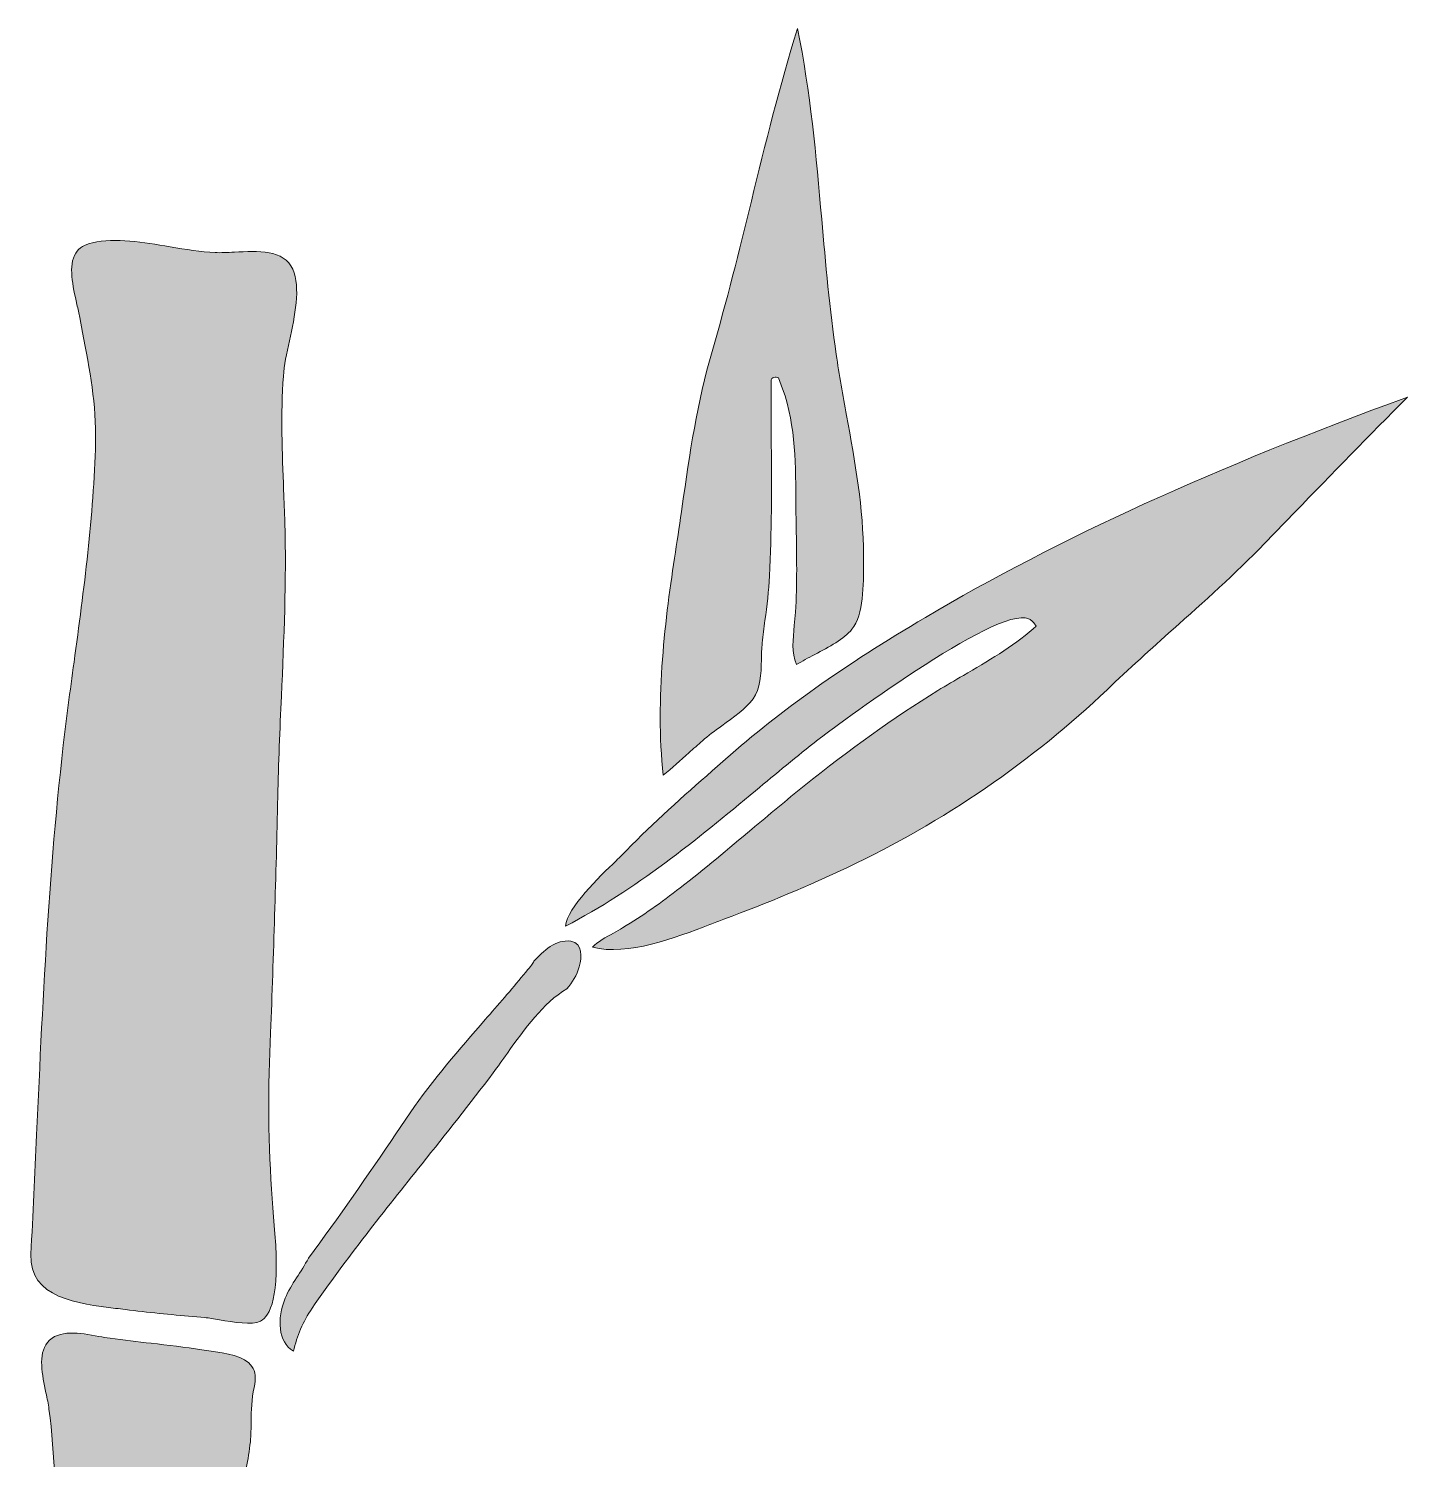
# Model space of a CAD drawing. Header units: inches. Extents: x 46 to 164, y -287 to -11.
# Drawn here: x 100.4 to 154.8, y -67.1 to -10.6 of the extents above; entities that cross this region are included whole.
import ezdxf

# ---------------------------------------------------------------- set-up
doc = ezdxf.new("R2010")
doc.units = ezdxf.units.IN
doc.header["$MEASUREMENT"] = 0
doc.layers.add('_U+0421_U+043B_U+043E_U+0439 1', color=7, linetype='Continuous')

# ---------------------------------------------------------------- blocks, each defined once
blk = doc.blocks.new('block 2')
at = {"layer": '_U+0421_U+043B_U+043E_U+0439 1', "true_color": 0xffffff}
h = blk.add_hatch(color=7, dxfattribs=at)
h.dxf.hatch_style = 2
edge = h.paths.add_edge_path()
edge.add_spline(control_points=[(126.434, -39.206), (126.61, -39.048), (126.786, -38.889), (126.964, -38.733), (127.191, -38.534), (127.453, -38.344), (127.73, -38.142), (128.193, -37.807), (128.672, -37.459), (128.964, -37.076), (129.265, -36.68), (129.278, -36.102), (129.291, -35.544), (129.296, -35.321), (129.301, -35.09), (129.325, -34.873), (129.358, -34.577), (129.395, -34.282), (129.433, -33.987), (129.507, -33.41), (129.584, -32.814), (129.614, -32.225), (129.7, -30.515), (129.692, -28.765), (129.683, -27.073), (129.679, -26.257), (129.675, -25.441), (129.681, -24.626), (129.681, -24.626), (129.682, -24.499), (129.682, -24.499), (129.69, -24.481), (129.696, -24.463), (129.705, -24.446), (129.706, -24.445), (129.706, -24.444), (129.706, -24.444), (129.729, -24.428), (129.748, -24.411), (129.777, -24.401), (129.848, -24.377), (129.907, -24.388), (129.961, -24.413), (129.961, -24.413), (130.021, -24.562), (130.021, -24.562), (130.63, -26.081), (130.639, -27.594), (130.649, -29.196), (130.651, -29.468), (130.653, -29.743), (130.658, -30.019), (130.658, -30.019), (130.663, -30.306), (130.663, -30.306), (130.683, -31.404), (130.704, -32.539), (130.638, -33.656), (130.627, -33.833), (130.608, -34.009), (130.59, -34.184), (130.532, -34.728), (130.477, -35.245), (130.681, -35.727), (130.895, -35.594), (131.14, -35.465), (131.396, -35.33), (131.965, -35.029), (132.553, -34.719), (132.862, -34.336), (133.326, -33.76), (133.321, -32.569), (133.317, -31.7), (133.317, -31.7), (133.316, -31.422), (133.316, -31.422), (133.322, -29.587), (132.982, -27.713), (132.652, -25.9), (132.509, -25.111), (132.36, -24.294), (132.244, -23.495), (131.984, -21.719), (131.824, -19.906), (131.67, -18.152), (131.451, -15.677), (131.226, -13.124), (130.716, -10.639), (130.013, -12.884), (129.446, -15.201), (128.895, -17.448), (128.417, -19.399), (127.922, -21.416), (127.344, -23.373), (127.344, -23.373), (127.344, -23.373), (127.344, -23.373), (126.76, -25.346), (126.459, -27.444), (126.168, -29.472), (126.081, -30.081), (125.994, -30.687), (125.9, -31.29), (125.503, -33.832), (125.096, -37.104), (125.416, -40.094), (125.765, -39.808), (126.104, -39.503), (126.434, -39.206)], knot_values=[0, 0, 0, 0, 1, 1, 1, 2, 2, 2, 3, 3, 3, 4, 4, 4, 5, 5, 5, 6, 6, 6, 7, 7, 7, 8, 8, 8, 9, 9, 9, 10, 10, 10, 11, 11, 11, 12, 12, 12, 13, 13, 13, 14, 14, 14, 15, 15, 15, 16, 16, 16, 17, 17, 17, 18, 18, 18, 19, 19, 19, 20, 20, 20, 21, 21, 21, 22, 22, 22, 23, 23, 23, 24, 24, 24, 25, 25, 25, 26, 26, 26, 27, 27, 27, 28, 28, 28, 29, 29, 29, 30, 30, 30, 31, 31, 31, 32, 32, 32, 33, 33, 33, 34, 34, 34, 35, 35, 35, 36, 36, 36, 36], degree=3, periodic=1)
h = blk.add_hatch(color=7, dxfattribs=at)
h.dxf.hatch_style = 2
edge = h.paths.add_edge_path()
edge.add_spline(control_points=[(103.81, -61.123), (103.946, -61.139), (104.077, -61.155), (104.2, -61.171), (105.082, -61.287), (105.986, -61.368), (106.861, -61.446), (106.861, -61.446), (107.329, -61.488), (107.329, -61.488), (107.494, -61.503), (107.7, -61.538), (107.919, -61.576), (108.458, -61.67), (109.196, -61.798), (109.534, -61.623), (109.907, -61.43), (110.307, -60.678), (110.097, -58.187), (109.951, -56.456), (109.795, -54.169), (109.876, -51.831), (109.876, -51.831), (109.932, -50.252), (109.932, -50.252), (110.039, -47.203), (110.15, -44.051), (110.211, -40.947), (110.237, -39.627), (110.297, -38.28), (110.355, -36.977), (110.455, -34.727), (110.559, -32.399), (110.49, -30.127), (110.478, -29.702), (110.461, -29.277), (110.444, -28.852), (110.387, -27.378), (110.328, -25.853), (110.432, -24.343), (110.46, -23.932), (110.563, -23.457), (110.672, -22.953), (110.884, -21.974), (111.123, -20.865), (110.802, -20.131), (110.46, -19.351), (109.421, -19.407), (108.502, -19.456), (108.226, -19.47), (107.965, -19.484), (107.737, -19.474), (107.18, -19.45), (106.588, -19.35), (105.962, -19.244), (104.905, -19.065), (103.811, -18.881), (102.898, -19.085), (102.588, -19.154), (102.374, -19.289), (102.243, -19.495), (101.938, -19.978), (102.125, -20.795), (102.289, -21.516), (102.33, -21.698), (102.37, -21.874), (102.401, -22.037), (102.401, -22.037), (102.514, -22.629), (102.514, -22.629), (102.794, -24.093), (103.059, -25.475), (103.024, -26.971), (102.957, -29.841), (102.559, -32.784), (102.174, -35.63), (102.097, -36.2), (102.02, -36.768), (101.946, -37.333), (101.215, -42.921), (100.952, -48.695), (100.698, -54.28), (100.626, -55.854), (100.555, -57.425), (100.473, -58.989), (100.383, -60.713), (102.364, -60.95), (103.81, -61.123)], knot_values=[0, 0, 0, 0, 1, 1, 1, 2, 2, 2, 3, 3, 3, 4, 4, 4, 5, 5, 5, 6, 6, 6, 7, 7, 7, 8, 8, 8, 9, 9, 9, 10, 10, 10, 11, 11, 11, 12, 12, 12, 13, 13, 13, 14, 14, 14, 15, 15, 15, 16, 16, 16, 17, 17, 17, 18, 18, 18, 19, 19, 19, 20, 20, 20, 21, 21, 21, 22, 22, 22, 23, 23, 23, 24, 24, 24, 25, 25, 25, 26, 26, 26, 27, 27, 27, 28, 28, 28, 29, 29, 29, 29], degree=3, periodic=1)
h = blk.add_hatch(color=7, dxfattribs=at)
h.dxf.hatch_style = 2
edge = h.paths.add_edge_path()
edge.add_spline(control_points=[(131.533, -38.686), (131.597, -38.636), (138.137, -33.667), (139.699, -33.888), (139.85, -33.91), (139.964, -33.975), (140.039, -34.08), (140.039, -34.08), (140.131, -34.21), (140.131, -34.21), (140.131, -34.21), (140.01, -34.315), (140.01, -34.315), (139.181, -35.035), (138.206, -35.603), (137.263, -36.153), (136.922, -36.352), (136.582, -36.549), (136.251, -36.753), (134.497, -37.834), (132.772, -39.063), (130.978, -40.511), (130.283, -41.073), (129.586, -41.657), (128.912, -42.222), (127.995, -42.991), (127.046, -43.786), (126.086, -44.537), (125.35, -45.113), (124.607, -45.63), (123.815, -46.118), (123.704, -46.187), (123.579, -46.254), (123.451, -46.324), (123.16, -46.482), (122.839, -46.657), (122.623, -46.878), (124.026, -47.226), (125.882, -46.512), (127.259, -45.982), (127.45, -45.909), (127.633, -45.838), (127.806, -45.774), (129.575, -45.116), (131.17, -44.448), (132.683, -43.734), (136.416, -41.97), (140.054, -39.479), (142.927, -36.72), (143.782, -35.898), (144.672, -35.103), (145.532, -34.334), (146.738, -33.256), (147.985, -32.141), (149.143, -30.948), (149.143, -30.948), (150.349, -29.702), (150.349, -29.702), (151.79, -28.212), (153.274, -26.677), (154.775, -25.181), (147.219, -27.926), (140.992, -30.77), (135.759, -33.865), (132.562, -35.756), (130.056, -37.535), (127.87, -39.462), (127.87, -39.462), (127.347, -39.922), (127.347, -39.922), (126.21, -40.922), (125.034, -41.955), (123.971, -43.06), (123.869, -43.167), (123.725, -43.305), (123.559, -43.465), (122.874, -44.123), (121.658, -45.292), (121.562, -46.047), (124.335, -44.621), (126.736, -42.629), (129.06, -40.702), (129.863, -40.035), (130.694, -39.346), (131.533, -38.686)], knot_values=[0, 0, 0, 0, 1, 1, 1, 2, 2, 2, 3, 3, 3, 4, 4, 4, 5, 5, 5, 6, 6, 6, 7, 7, 7, 8, 8, 8, 9, 9, 9, 10, 10, 10, 11, 11, 11, 12, 12, 12, 13, 13, 13, 14, 14, 14, 15, 15, 15, 16, 16, 16, 17, 17, 17, 18, 18, 18, 19, 19, 19, 20, 20, 20, 21, 21, 21, 22, 22, 22, 23, 23, 23, 24, 24, 24, 25, 25, 25, 26, 26, 26, 27, 27, 27, 28, 28, 28, 28], degree=3, periodic=1)
h = blk.add_hatch(color=7, dxfattribs=at)
h.dxf.hatch_style = 2
edge = h.paths.add_edge_path()
edge.add_spline(control_points=[(119.269, -51.061), (119.962, -50.084), (120.673, -49.086), (121.614, -48.516), (121.828, -48.264), (122.019, -47.995), (122.106, -47.644), (122.197, -47.275), (122.266, -46.724), (121.77, -46.642), (121.192, -46.547), (120.676, -47.036), (120.312, -47.432), (120.28, -47.514), (120.196, -47.618), (119.998, -47.858), (119.998, -47.858), (119.911, -47.963), (119.911, -47.963), (119.42, -48.56), (118.9, -49.156), (118.397, -49.732), (117.377, -50.901), (116.323, -52.11), (115.437, -53.409), (115.437, -53.409), (114.875, -54.234), (114.875, -54.234), (113.765, -55.867), (112.619, -57.548), (111.419, -59.141), (111.151, -59.692), (110.738, -60.154), (110.505, -60.727), (110.18, -61.526), (110.215, -62.447), (110.828, -62.815), (110.978, -62.214), (111.198, -61.643), (111.564, -61.116), (112.922, -59.156), (114.438, -57.256), (115.903, -55.418), (116.833, -54.252), (117.794, -53.047), (118.707, -51.836), (118.894, -51.588), (119.08, -51.326), (119.269, -51.061)], knot_values=[0, 0, 0, 0, 1, 1, 1, 2, 2, 2, 3, 3, 3, 4, 4, 4, 5, 5, 5, 6, 6, 6, 7, 7, 7, 8, 8, 8, 9, 9, 9, 10, 10, 10, 11, 11, 11, 12, 12, 12, 13, 13, 13, 14, 14, 14, 15, 15, 15, 16, 16, 16, 16], degree=3, periodic=1)
h = blk.add_hatch(color=7, dxfattribs=at)
h.dxf.hatch_style = 2
edge = h.paths.add_edge_path()
edge.add_spline(control_points=[(100.953, -79.888), (101.792, -78.78), (102.637, -77.676), (103.482, -76.572), (103.482, -76.572), (104.763, -74.897), (104.763, -74.897), (104.862, -74.768), (105.001, -74.543), (105.161, -74.284), (105.585, -73.599), (106.166, -72.662), (106.794, -72.176), (107.045, -71.91), (107.306, -71.654), (107.593, -71.424), (107.895, -71.181), (108.348, -70.76), (108.764, -70.838), (108.76, -70.177), (108.76, -69.512), (108.78, -68.851), (108.795, -68.36), (108.883, -67.887), (108.968, -67.429), (109.032, -67.087), (109.097, -66.735), (109.13, -66.383), (109.156, -66.114), (109.159, -65.846), (109.163, -65.586), (109.168, -65.156), (109.174, -64.71), (109.278, -64.248), (109.36, -63.888), (109.331, -63.614), (109.191, -63.411), (108.909, -63.001), (108.191, -62.897), (107.497, -62.795), (107.497, -62.795), (107.221, -62.754), (107.221, -62.754), (106.56, -62.652), (105.88, -62.575), (105.222, -62.501), (104.678, -62.439), (104.134, -62.378), (103.594, -62.302), (103.456, -62.283), (103.306, -62.255), (103.15, -62.227), (102.404, -62.091), (101.559, -61.936), (101.128, -62.47), (100.747, -62.941), (100.917, -63.746), (101.067, -64.456), (101.116, -64.685), (101.162, -64.901), (101.187, -65.097), (101.655, -68.763), (101.406, -72.58), (101.165, -76.271), (101.087, -77.461), (101.007, -78.686), (100.953, -79.888)], knot_values=[0, 0, 0, 0, 1, 1, 1, 2, 2, 2, 3, 3, 3, 4, 4, 4, 5, 5, 5, 6, 6, 6, 7, 7, 7, 8, 8, 8, 9, 9, 9, 10, 10, 10, 11, 11, 11, 12, 12, 12, 13, 13, 13, 14, 14, 14, 15, 15, 15, 16, 16, 16, 17, 17, 17, 18, 18, 18, 19, 19, 19, 20, 20, 20, 21, 21, 21, 22, 22, 22, 22], degree=3, periodic=1)
at = {"layer": '_U+0421_U+043B_U+043E_U+0439 1', "lineweight": 0}
for points, knots in [([(126.434, -39.206), (126.61, -39.048), (126.786, -38.889), (126.964, -38.733), (127.191, -38.534), (127.453, -38.344), (127.73, -38.142), (128.193, -37.807), (128.672, -37.459), (128.964, -37.076), (129.265, -36.68), (129.278, -36.102), (129.291, -35.544), (129.296, -35.321), (129.301, -35.09), (129.325, -34.873), (129.358, -34.577), (129.395, -34.282), (129.433, -33.987), (129.507, -33.41), (129.584, -32.814), (129.614, -32.225), (129.7, -30.515), (129.692, -28.765), (129.683, -27.073), (129.679, -26.257), (129.675, -25.441), (129.681, -24.626), (129.681, -24.626), (129.682, -24.499), (129.682, -24.499), (129.69, -24.481), (129.696, -24.463), (129.705, -24.446), (129.706, -24.445), (129.706, -24.444), (129.706, -24.444), (129.729, -24.428), (129.748, -24.411), (129.777, -24.401), (129.848, -24.377), (129.907, -24.388), (129.961, -24.413), (129.961, -24.413), (130.021, -24.562), (130.021, -24.562), (130.63, -26.081), (130.639, -27.594), (130.649, -29.196), (130.651, -29.468), (130.653, -29.743), (130.658, -30.019), (130.658, -30.019), (130.663, -30.306), (130.663, -30.306), (130.683, -31.404), (130.704, -32.539), (130.638, -33.656), (130.627, -33.833), (130.608, -34.009), (130.59, -34.184), (130.532, -34.728), (130.477, -35.245), (130.681, -35.727), (130.895, -35.594), (131.14, -35.465), (131.396, -35.33), (131.965, -35.029), (132.553, -34.719), (132.862, -34.336), (133.326, -33.76), (133.321, -32.569), (133.317, -31.7), (133.317, -31.7), (133.316, -31.422), (133.316, -31.422), (133.322, -29.587), (132.982, -27.713), (132.652, -25.9), (132.509, -25.111), (132.36, -24.294), (132.244, -23.495), (131.984, -21.719), (131.824, -19.906), (131.67, -18.152), (131.451, -15.677), (131.226, -13.124), (130.716, -10.639), (130.013, -12.884), (129.446, -15.201), (128.895, -17.448), (128.417, -19.399), (127.922, -21.416), (127.344, -23.373), (127.344, -23.373), (127.344, -23.373), (127.344, -23.373), (126.76, -25.346), (126.459, -27.444), (126.168, -29.472), (126.081, -30.081), (125.994, -30.687), (125.9, -31.29), (125.503, -33.832), (125.096, -37.104), (125.416, -40.094), (125.765, -39.808), (126.104, -39.503), (126.434, -39.206)], [0, 0, 0, 0, 1, 1, 1, 2, 2, 2, 3, 3, 3, 4, 4, 4, 5, 5, 5, 6, 6, 6, 7, 7, 7, 8, 8, 8, 9, 9, 9, 10, 10, 10, 11, 11, 11, 12, 12, 12, 13, 13, 13, 14, 14, 14, 15, 15, 15, 16, 16, 16, 17, 17, 17, 18, 18, 18, 19, 19, 19, 20, 20, 20, 21, 21, 21, 22, 22, 22, 23, 23, 23, 24, 24, 24, 25, 25, 25, 26, 26, 26, 27, 27, 27, 28, 28, 28, 29, 29, 29, 30, 30, 30, 31, 31, 31, 32, 32, 32, 33, 33, 33, 34, 34, 34, 35, 35, 35, 36, 36, 36, 36]), ([(103.81, -61.123), (103.946, -61.139), (104.077, -61.155), (104.2, -61.171), (105.082, -61.287), (105.986, -61.368), (106.861, -61.446), (106.861, -61.446), (107.329, -61.488), (107.329, -61.488), (107.494, -61.503), (107.7, -61.538), (107.919, -61.576), (108.458, -61.67), (109.196, -61.798), (109.534, -61.623), (109.907, -61.43), (110.307, -60.678), (110.097, -58.187), (109.951, -56.456), (109.795, -54.169), (109.876, -51.831), (109.876, -51.831), (109.932, -50.252), (109.932, -50.252), (110.039, -47.203), (110.15, -44.051), (110.211, -40.947), (110.237, -39.627), (110.297, -38.28), (110.355, -36.977), (110.455, -34.727), (110.559, -32.399), (110.49, -30.127), (110.478, -29.702), (110.461, -29.277), (110.444, -28.852), (110.387, -27.378), (110.328, -25.853), (110.432, -24.343), (110.46, -23.932), (110.563, -23.457), (110.672, -22.953), (110.884, -21.974), (111.123, -20.865), (110.802, -20.131), (110.46, -19.351), (109.421, -19.407), (108.502, -19.456), (108.226, -19.47), (107.965, -19.484), (107.737, -19.474), (107.18, -19.45), (106.588, -19.35), (105.962, -19.244), (104.905, -19.065), (103.811, -18.881), (102.898, -19.085), (102.588, -19.154), (102.374, -19.289), (102.243, -19.495), (101.938, -19.978), (102.125, -20.795), (102.289, -21.516), (102.33, -21.698), (102.37, -21.874), (102.401, -22.037), (102.401, -22.037), (102.514, -22.629), (102.514, -22.629), (102.794, -24.093), (103.059, -25.475), (103.024, -26.971), (102.957, -29.841), (102.559, -32.784), (102.174, -35.63), (102.097, -36.2), (102.02, -36.768), (101.946, -37.333), (101.215, -42.921), (100.952, -48.695), (100.698, -54.28), (100.626, -55.854), (100.555, -57.425), (100.473, -58.989), (100.383, -60.713), (102.364, -60.95), (103.81, -61.123)], [0, 0, 0, 0, 1, 1, 1, 2, 2, 2, 3, 3, 3, 4, 4, 4, 5, 5, 5, 6, 6, 6, 7, 7, 7, 8, 8, 8, 9, 9, 9, 10, 10, 10, 11, 11, 11, 12, 12, 12, 13, 13, 13, 14, 14, 14, 15, 15, 15, 16, 16, 16, 17, 17, 17, 18, 18, 18, 19, 19, 19, 20, 20, 20, 21, 21, 21, 22, 22, 22, 23, 23, 23, 24, 24, 24, 25, 25, 25, 26, 26, 26, 27, 27, 27, 28, 28, 28, 29, 29, 29, 29]), ([(131.533, -38.686), (131.597, -38.636), (138.137, -33.667), (139.699, -33.888), (139.85, -33.91), (139.964, -33.975), (140.039, -34.08), (140.039, -34.08), (140.131, -34.21), (140.131, -34.21), (140.131, -34.21), (140.01, -34.315), (140.01, -34.315), (139.181, -35.035), (138.206, -35.603), (137.263, -36.153), (136.922, -36.352), (136.582, -36.549), (136.251, -36.753), (134.497, -37.834), (132.772, -39.063), (130.978, -40.511), (130.283, -41.073), (129.586, -41.657), (128.912, -42.222), (127.995, -42.991), (127.046, -43.786), (126.086, -44.537), (125.35, -45.113), (124.607, -45.63), (123.815, -46.118), (123.704, -46.187), (123.579, -46.254), (123.451, -46.324), (123.16, -46.482), (122.839, -46.657), (122.623, -46.878), (124.026, -47.226), (125.882, -46.512), (127.259, -45.982), (127.45, -45.909), (127.633, -45.838), (127.806, -45.774), (129.575, -45.116), (131.17, -44.448), (132.683, -43.734), (136.416, -41.97), (140.054, -39.479), (142.927, -36.72), (143.782, -35.898), (144.672, -35.103), (145.532, -34.334), (146.738, -33.256), (147.985, -32.141), (149.143, -30.948), (149.143, -30.948), (150.349, -29.702), (150.349, -29.702), (151.79, -28.212), (153.274, -26.677), (154.775, -25.181), (147.219, -27.926), (140.992, -30.77), (135.759, -33.865), (132.562, -35.756), (130.056, -37.535), (127.87, -39.462), (127.87, -39.462), (127.347, -39.922), (127.347, -39.922), (126.21, -40.922), (125.034, -41.955), (123.971, -43.06), (123.869, -43.167), (123.725, -43.305), (123.559, -43.465), (122.874, -44.123), (121.658, -45.292), (121.562, -46.047), (124.335, -44.621), (126.736, -42.629), (129.06, -40.702), (129.863, -40.035), (130.694, -39.346), (131.533, -38.686)], [0, 0, 0, 0, 1, 1, 1, 2, 2, 2, 3, 3, 3, 4, 4, 4, 5, 5, 5, 6, 6, 6, 7, 7, 7, 8, 8, 8, 9, 9, 9, 10, 10, 10, 11, 11, 11, 12, 12, 12, 13, 13, 13, 14, 14, 14, 15, 15, 15, 16, 16, 16, 17, 17, 17, 18, 18, 18, 19, 19, 19, 20, 20, 20, 21, 21, 21, 22, 22, 22, 23, 23, 23, 24, 24, 24, 25, 25, 25, 26, 26, 26, 27, 27, 27, 28, 28, 28, 28]), ([(119.269, -51.061), (119.962, -50.084), (120.673, -49.086), (121.614, -48.516), (121.828, -48.264), (122.019, -47.995), (122.106, -47.644), (122.197, -47.275), (122.266, -46.724), (121.77, -46.642), (121.192, -46.547), (120.676, -47.036), (120.312, -47.432), (120.28, -47.514), (120.196, -47.618), (119.998, -47.858), (119.998, -47.858), (119.911, -47.963), (119.911, -47.963), (119.42, -48.56), (118.9, -49.156), (118.397, -49.732), (117.377, -50.901), (116.323, -52.11), (115.437, -53.409), (115.437, -53.409), (114.875, -54.234), (114.875, -54.234), (113.765, -55.867), (112.619, -57.548), (111.419, -59.141), (111.151, -59.692), (110.738, -60.154), (110.505, -60.727), (110.18, -61.526), (110.215, -62.447), (110.828, -62.815), (110.978, -62.214), (111.198, -61.643), (111.564, -61.116), (112.922, -59.156), (114.438, -57.256), (115.903, -55.418), (116.833, -54.252), (117.794, -53.047), (118.707, -51.836), (118.894, -51.588), (119.08, -51.326), (119.269, -51.061)], [0, 0, 0, 0, 1, 1, 1, 2, 2, 2, 3, 3, 3, 4, 4, 4, 5, 5, 5, 6, 6, 6, 7, 7, 7, 8, 8, 8, 9, 9, 9, 10, 10, 10, 11, 11, 11, 12, 12, 12, 13, 13, 13, 14, 14, 14, 15, 15, 15, 16, 16, 16, 16]), ([(100.953, -79.888), (101.792, -78.78), (102.637, -77.676), (103.482, -76.572), (103.482, -76.572), (104.763, -74.897), (104.763, -74.897), (104.862, -74.768), (105.001, -74.543), (105.161, -74.284), (105.585, -73.599), (106.166, -72.662), (106.794, -72.176), (107.045, -71.91), (107.306, -71.654), (107.593, -71.424), (107.895, -71.181), (108.348, -70.76), (108.764, -70.838), (108.76, -70.177), (108.76, -69.512), (108.78, -68.851), (108.795, -68.36), (108.883, -67.887), (108.968, -67.429), (109.032, -67.087), (109.097, -66.735), (109.13, -66.383), (109.156, -66.114), (109.159, -65.846), (109.163, -65.586), (109.168, -65.156), (109.174, -64.71), (109.278, -64.248), (109.36, -63.888), (109.331, -63.614), (109.191, -63.411), (108.909, -63.001), (108.191, -62.897), (107.497, -62.795), (107.497, -62.795), (107.221, -62.754), (107.221, -62.754), (106.56, -62.652), (105.88, -62.575), (105.222, -62.501), (104.678, -62.439), (104.134, -62.378), (103.594, -62.302), (103.456, -62.283), (103.306, -62.255), (103.15, -62.227), (102.404, -62.091), (101.559, -61.936), (101.128, -62.47), (100.747, -62.941), (100.917, -63.746), (101.067, -64.456), (101.116, -64.685), (101.162, -64.901), (101.187, -65.097), (101.655, -68.763), (101.406, -72.58), (101.165, -76.271), (101.087, -77.461), (101.007, -78.686), (100.953, -79.888)], [0, 0, 0, 0, 1, 1, 1, 2, 2, 2, 3, 3, 3, 4, 4, 4, 5, 5, 5, 6, 6, 6, 7, 7, 7, 8, 8, 8, 9, 9, 9, 10, 10, 10, 11, 11, 11, 12, 12, 12, 13, 13, 13, 14, 14, 14, 15, 15, 15, 16, 16, 16, 17, 17, 17, 18, 18, 18, 19, 19, 19, 20, 20, 20, 21, 21, 21, 22, 22, 22, 22])]:
    blk.add_open_spline(points, degree=3, knots=knots, dxfattribs=at)

msp = doc.modelspace()

# ---------------------------------------------------------------- block references
at = {"layer": '_U+0421_U+043B_U+043E_U+0439 1'}
msp.add_blockref('block 2', (0, 0), dxfattribs=at)

doc.saveas('drawing.dxf')
